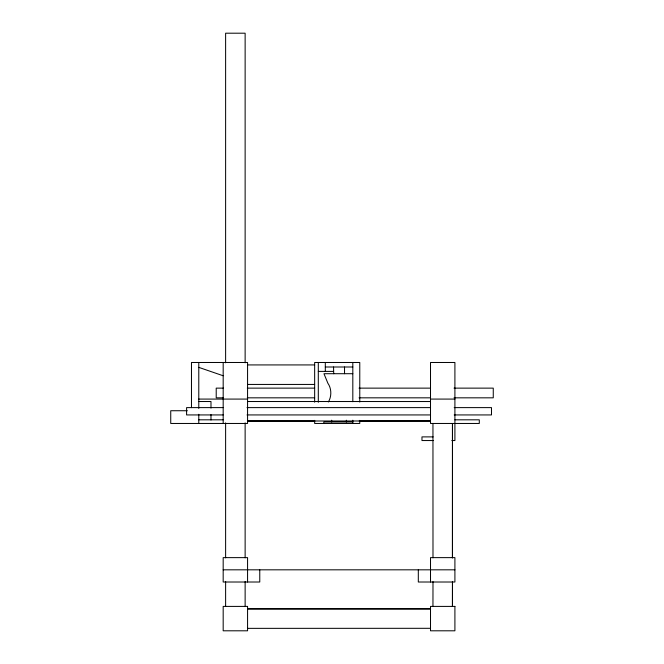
<?xml version="1.0" encoding="UTF-8"?>
<svg xmlns="http://www.w3.org/2000/svg" width="664" height="664" viewBox="0 0 664 664"><rect width="100%" height="100%" fill="white"/><g stroke="black" fill="none" stroke-linecap="round" stroke-linejoin="round"><path stroke-width="1" d="M247.572 364.926L314.653 364.926M325.31 367.001L352.816 367.001M318.305 371.4L333.552 371.4M352.816 373.707L323.974 373.707L327.883 383.252A14.334 11.047 -90 0 1 328.365 401.977M247.572 384.439L314.653 384.439M223.469 388.133L216.215 388.133L216.215 397.827L223.469 397.827M247.298 388.133L314.653 388.133M359.041 388.133L430.28 388.133M454.027 388.133L493.261 388.133L493.261 397.827L454.027 397.827M247.298 397.827L314.653 397.827M359.041 397.827L430.28 397.827M198.785 399.081L247.572 399.081M430.513 399.081L454.906 399.081M198.785 401.521L210.986 401.521L210.986 408.103M247.572 401.521L430.513 401.537M223.179 407.613L186.592 407.613L186.592 414.934L223.179 414.934M247.008 407.613L430.372 407.613M454.193 407.613L491.493 407.613L491.493 414.934L454.193 414.934M187.323 410.734L170.739 410.734L170.739 423.466L247.572 423.466L247.572 362.486L191.473 362.486L191.473 407.654M247.008 414.934L430.372 414.934M198.785 419.814L223.179 419.814M454.906 419.814L479.292 419.814L479.292 423.466L430.513 423.466L430.513 362.486L454.906 362.486L454.906 440.547L451.819 440.547M314.753 421.026L247.572 421.009L430.513 420.984L359.199 421.026M352.816 422.005L323.808 422.005L323.808 423.466M433.152 436.887L421.972 436.887L421.972 440.547L433.293 440.547M223.179 569.82L454.906 569.82M247.572 608.846L430.513 608.846M247.572 608.896L430.513 608.896M247.572 628.36L430.513 628.31M198.785 367.366L223.179 375.766M333.71 373.707L333.552 367.001M432.953 423.466L432.994 557.835M432.994 581.606L432.953 606.406M430.513 582.013L430.513 557.627L454.906 557.627L454.906 582.013L418.312 582.013L418.312 569.82M359.772 402.044L359.772 362.486L314.653 362.486L314.653 402.193M359.772 420.37L359.772 423.466L314.653 423.466L314.653 420.37M352.816 362.486L352.816 401.703M352.816 420.221L352.816 423.466M346.359 420.221L346.359 422.005M344.533 367.001L344.533 373.707M331.693 420.221L331.726 422.005M325.31 362.486L325.31 371.4M318.305 362.486L318.305 402.309M259.765 569.82L259.765 582.013L223.179 582.013L223.179 557.627L247.572 557.627L247.572 582.013M245.132 362.801L245.132 33.2L225.619 33.2L225.619 362.801M245.132 422.918L245.132 557.835M245.132 581.531L245.132 606.406M225.619 422.918L225.619 557.835M225.619 581.531L225.619 606.406M223.179 362.486L223.179 423.466M210.986 414.585L210.986 420.005M198.785 362.486L198.785 408.401M198.785 414.286L198.785 423.466M247.572 606.406L223.179 606.406L223.179 630.8L247.572 630.8L247.572 606.406M454.906 606.406L430.513 606.406L430.513 630.8L454.906 630.8L454.906 606.406M452.466 557.835L452.466 423.466L452.425 557.835M452.466 606.406L452.466 581.606L452.425 606.406"/></g></svg>
